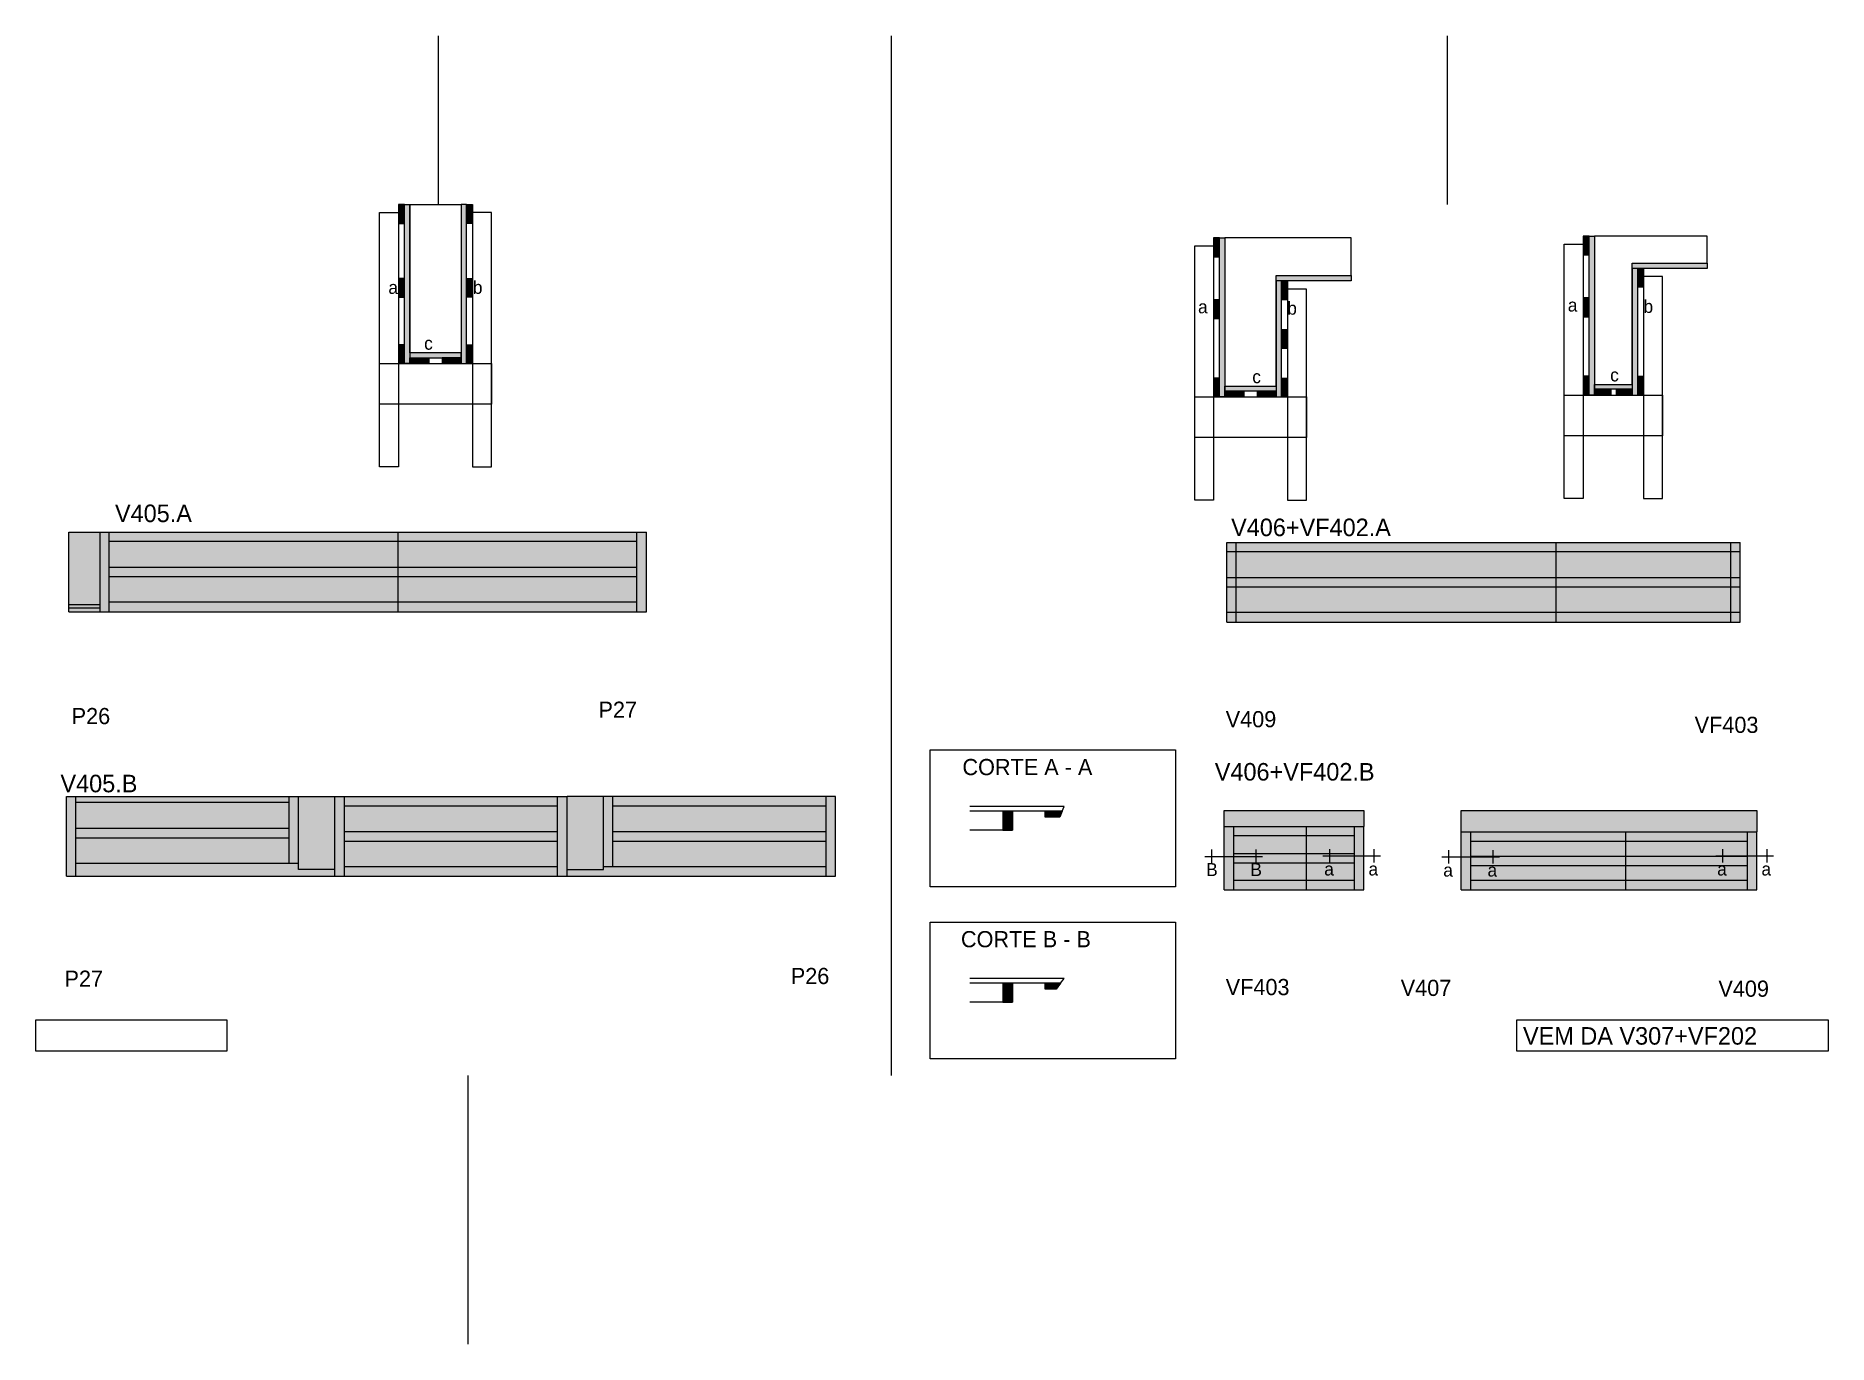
# Model space of a CAD drawing. Header units: metres. Extents: x 3211 to 4539, y 3741 to 4711.
import ezdxf

# ---------------------------------------------------------------- set-up
doc = ezdxf.new("R2010")
doc.units = ezdxf.units.M
for name, color, linetype in [('5', 7, 'Continuous'), ('CONCRETO', 7, 'Continuous'), ('COTA', 7, 'Continuous'), ('Cotas', 7, 'Continuous'), ('detalhes', 7, 'Continuous'), ('Hachura', 7, 'Continuous'), ('Madeira', 7, 'Continuous'), ('NOMENCLATURA', 7, 'Continuous'), ('Painéis', 7, 'Continuous'), ('REAPROVEITAMENTO', 7, 'Continuous'), ('SARR_2.2x7', 7, 'Continuous'), ('SARR_3.5x7', 7, 'Continuous'), ('SARR_EDITAR', 7, 'Continuous'), ('TEXTO PILAR', 7, 'Continuous'), ('Texto Seção', 7, 'Continuous')]:
    doc.layers.add(name, color=color, linetype=linetype)

msp = doc.modelspace()

# ---------------------------------------------------------------- hatches: boundary and pattern name
at = {"layer": 'COTA'}
h = msp.add_hatch(color=7, dxfattribs=at)
h.dxf.hatch_style = 1
h.paths.add_polyline_path([(3258.7, 4343.5), (3235.7, 4343.5), (3235.7, 4343.5), (3235.7, 4289.5), (3235.7, 4289.5), (3258.7, 4289.5), (3258.7, 4289.5), (3258.7, 4343.5), (3258.7, 4343.5)])
h = msp.add_hatch(color=7, dxfattribs=at)
h.dxf.hatch_style = 1
h.paths.add_polyline_path([(3432.9, 4147.4), (3405.9, 4147.4), (3405.9, 4093.4), (3432.9, 4093.4), (3432.9, 4147.4)])
h = msp.add_hatch(color=7, dxfattribs=at)
h.dxf.hatch_style = 1
h.paths.add_polyline_path([(3631.9, 4145.2), (3631.9, 4147.4), (3604.9, 4147.4), (3604.9, 4093.4), (3631.9, 4093.4), (3631.9, 4145.2)])
h = msp.add_hatch(color=7, dxfattribs=at)
h.dxf.hatch_style = 1
h.paths.add_polyline_path([(4195.4, 4137.2), (4091.9, 4137.2), (4091.9, 4125.2), (4195.4, 4125.2), (4195.4, 4137.2)])
h = msp.add_hatch(color=7, dxfattribs=at)
h.dxf.hatch_style = 1
h.paths.add_polyline_path([(4486.6, 4137.2), (4267.6, 4137.2), (4267.6, 4121.2), (4486.6, 4121.2), (4486.6, 4137.2)])
at = {"layer": 'Hachura'}
h = msp.add_hatch(color=7, dxfattribs=at)
h.dxf.hatch_style = 1
h.paths.add_polyline_path([(3480, 4572.4), (3484.4, 4572.4), (3484.4, 4572.4), (3484.4, 4586.4), (3484.4, 4586.4), (3480, 4586.4), (3480, 4586.4), (3480, 4572.4)])
h = msp.add_hatch(color=7, dxfattribs=at)
h.dxf.hatch_style = 1
h.paths.add_polyline_path([(3488.4, 4586.4), (3484.4, 4586.4), (3484.4, 4586.4), (3484.4, 4468.4), (3484.4, 4468.4), (3488.4, 4468.4), (3488.4, 4468.4), (3488.4, 4586.4), (3488.4, 4586.4)])
h = msp.add_hatch(color=7, dxfattribs=at)
h.dxf.hatch_style = 1
h.paths.add_polyline_path([(3530.4, 4586.4), (3526.4, 4586.4), (3526.4, 4586.4), (3526.4, 4468.4), (3526.4, 4468.4), (3530.4, 4468.4), (3530.4, 4468.4), (3530.4, 4586.4), (3530.4, 4586.4)])
h = msp.add_hatch(color=7, dxfattribs=at)
h.dxf.hatch_style = 1
h.paths.add_polyline_path([(3534.8, 4572.4), (3530.4, 4572.4), (3530.4, 4572.4), (3530.4, 4586.4), (3530.4, 4586.4), (3534.8, 4586.4), (3534.8, 4586.4), (3534.8, 4572.4)])
h = msp.add_hatch(color=7, dxfattribs=at)
h.dxf.hatch_style = 1
h.paths.add_polyline_path([(4084, 4547.7), (4088.4, 4547.7), (4088.4, 4547.7), (4088.4, 4561.7), (4088.4, 4561.7), (4084, 4561.7), (4084, 4561.7), (4084, 4547.7)])
h = msp.add_hatch(color=7, dxfattribs=at)
h.dxf.hatch_style = 1
h.paths.add_polyline_path([(4088.4, 4561.7), (4092.4, 4561.7), (4092.4, 4561.7), (4092.4, 4443.7), (4092.4, 4443.7), (4088.4, 4443.7), (4088.4, 4443.7), (4088.4, 4561.7), (4088.4, 4561.7)])
h = msp.add_hatch(color=7, dxfattribs=at)
h.dxf.hatch_style = 1
h.paths.add_polyline_path([(4357.9, 4549), (4362.3, 4549), (4362.3, 4549), (4362.3, 4563), (4362.3, 4563), (4357.9, 4563), (4357.9, 4563), (4357.9, 4549)])
h = msp.add_hatch(color=7, dxfattribs=at)
h.dxf.hatch_style = 1
h.paths.add_polyline_path([(4362.3, 4563), (4366.3, 4563), (4366.3, 4563), (4366.3, 4445), (4366.3, 4445), (4362.3, 4445), (4362.3, 4445), (4362.3, 4563), (4362.3, 4563)])
h = msp.add_hatch(color=7, dxfattribs=at)
h.dxf.hatch_style = 1
h.paths.add_polyline_path([(4394.3, 4539), (4394.3, 4543), (4394.3, 4543), (4449.9, 4543), (4449.9, 4543), (4449.9, 4539), (4449.9, 4539), (4394.3, 4539)])
h = msp.add_hatch(color=7, dxfattribs=at)
h.dxf.hatch_style = 1
h.paths.add_polyline_path([(3480, 4517.6), (3484.4, 4517.6), (3484.4, 4517.6), (3484.4, 4531.6), (3484.4, 4531.6), (3480, 4531.6), (3480, 4531.6), (3480, 4517.6)])
h = msp.add_hatch(color=7, dxfattribs=at)
h.dxf.hatch_style = 1
h.paths.add_polyline_path([(3534.8, 4517.6), (3530.4, 4517.6), (3530.4, 4517.6), (3530.4, 4531.6), (3530.4, 4531.6), (3534.8, 4531.6), (3534.8, 4531.6), (3534.8, 4517.6)])
h = msp.add_hatch(color=7, dxfattribs=at)
h.dxf.hatch_style = 1
h.paths.add_polyline_path([(4130.4, 4529.7), (4130.4, 4533.7), (4130.4, 4533.7), (4186, 4533.7), (4186, 4533.7), (4186, 4529.7), (4186, 4529.7), (4130.4, 4529.7)])
h = msp.add_hatch(color=7, dxfattribs=at)
h.dxf.hatch_style = 1
h.paths.add_polyline_path([(4134.4, 4529.7), (4130.4, 4529.7), (4130.4, 4529.7), (4130.4, 4443.7), (4130.4, 4443.7), (4134.4, 4443.7), (4134.4, 4443.7), (4134.4, 4529.7), (4134.4, 4529.7)])
h = msp.add_hatch(color=7, dxfattribs=at)
h.dxf.hatch_style = 1
h.paths.add_polyline_path([(4138.8, 4515.7), (4134.4, 4515.7), (4134.4, 4515.7), (4134.4, 4529.7), (4134.4, 4529.7), (4138.8, 4529.7), (4138.8, 4529.7), (4138.8, 4515.7)])
h = msp.add_hatch(color=7, dxfattribs=at)
h.dxf.hatch_style = 1
h.paths.add_polyline_path([(4398.3, 4539), (4394.3, 4539), (4394.3, 4539), (4394.3, 4445), (4394.3, 4445), (4398.3, 4445), (4398.3, 4445), (4398.3, 4539), (4398.3, 4539)])
h = msp.add_hatch(color=7, dxfattribs=at)
h.dxf.hatch_style = 1
h.paths.add_polyline_path([(4402.7, 4525), (4398.3, 4525), (4398.3, 4525), (4398.3, 4539), (4398.3, 4539), (4402.7, 4539), (4402.7, 4539), (4402.7, 4525)])
h = msp.add_hatch(color=7, dxfattribs=at)
h.dxf.hatch_style = 1
h.paths.add_polyline_path([(4357.9, 4503.1), (4362.3, 4503.1), (4362.3, 4503.1), (4362.3, 4517.1), (4362.3, 4517.1), (4357.9, 4517.1), (4357.9, 4517.1), (4357.9, 4503.1)])
h = msp.add_hatch(color=7, dxfattribs=at)
h.dxf.hatch_style = 1
h.paths.add_polyline_path([(4084, 4501.8), (4088.4, 4501.8), (4088.4, 4501.8), (4088.4, 4515.8), (4088.4, 4515.8), (4084, 4515.8), (4084, 4515.8), (4084, 4501.8)])
h = msp.add_hatch(color=7, dxfattribs=at)
h.dxf.hatch_style = 1
h.paths.add_polyline_path([(4138.8, 4479.7), (4134.4, 4479.7), (4134.4, 4479.7), (4134.4, 4493.7), (4134.4, 4493.7), (4138.8, 4493.7), (4138.8, 4493.7), (4138.8, 4479.7)])
h = msp.add_hatch(color=7, dxfattribs=at)
h.dxf.hatch_style = 1
h.paths.add_polyline_path([(3480, 4468.4), (3484.4, 4468.4), (3484.4, 4468.4), (3484.4, 4482.4), (3484.4, 4482.4), (3480, 4482.4), (3480, 4482.4), (3480, 4468.4)])
h = msp.add_hatch(color=7, dxfattribs=at)
h.dxf.hatch_style = 1
h.paths.add_polyline_path([(3526.4, 4472.8), (3526.4, 4476.4), (3526.4, 4476.4), (3488.4, 4476.4), (3488.4, 4476.4), (3488.4, 4472.8), (3488.4, 4472.8), (3526.4, 4472.8)])
h = msp.add_hatch(color=7, dxfattribs=at)
h.dxf.hatch_style = 1
h.paths.add_polyline_path([(3534.8, 4468.4), (3530.4, 4468.4), (3530.4, 4468.4), (3530.4, 4482.4), (3530.4, 4482.4), (3534.8, 4482.4), (3534.8, 4482.4), (3534.8, 4468.4)])
h = msp.add_hatch(color=7, dxfattribs=at)
h.dxf.hatch_style = 1
h.paths.add_polyline_path([(3488.4, 4468.4), (3488.4, 4472.8), (3488.4, 4472.8), (3502.4, 4472.8), (3502.4, 4472.8), (3502.4, 4468.4), (3502.4, 4468.4), (3488.4, 4468.4)])
h = msp.add_hatch(color=7, dxfattribs=at)
h.dxf.hatch_style = 1
h.paths.add_polyline_path([(3526.4, 4468.4), (3526.4, 4472.8), (3526.4, 4472.8), (3512.4, 4472.8), (3512.4, 4472.8), (3512.4, 4468.4), (3512.4, 4468.4), (3526.4, 4468.4)])
h = msp.add_hatch(color=7, dxfattribs=at)
h.dxf.hatch_style = 1
h.paths.add_polyline_path([(4084, 4443.7), (4088.4, 4443.7), (4088.4, 4443.7), (4088.4, 4457.7), (4088.4, 4457.7), (4084, 4457.7), (4084, 4457.7), (4084, 4443.7)])
h = msp.add_hatch(color=7, dxfattribs=at)
h.dxf.hatch_style = 1
h.paths.add_polyline_path([(4092.4, 4448.1), (4092.4, 4451.7), (4092.4, 4451.7), (4130.4, 4451.7), (4130.4, 4451.7), (4130.4, 4448.1), (4130.4, 4448.1), (4092.4, 4448.1)])
h = msp.add_hatch(color=7, dxfattribs=at)
h.dxf.hatch_style = 1
h.paths.add_polyline_path([(4138.8, 4443.7), (4134.4, 4443.7), (4134.4, 4443.7), (4134.4, 4457.7), (4134.4, 4457.7), (4138.8, 4457.7), (4138.8, 4457.7), (4138.8, 4443.7)])
h = msp.add_hatch(color=7, dxfattribs=at)
h.dxf.hatch_style = 1
h.paths.add_polyline_path([(4357.9, 4445), (4362.3, 4445), (4362.3, 4445), (4362.3, 4459), (4362.3, 4459), (4357.9, 4459), (4357.9, 4459), (4357.9, 4445)])
h = msp.add_hatch(color=7, dxfattribs=at)
h.dxf.hatch_style = 1
h.paths.add_polyline_path([(4366.3, 4449.4), (4366.3, 4453), (4366.3, 4453), (4394.3, 4453), (4394.3, 4453), (4394.3, 4449.4), (4394.3, 4449.4), (4366.3, 4449.4)])
h = msp.add_hatch(color=7, dxfattribs=at)
h.dxf.hatch_style = 1
h.paths.add_polyline_path([(4402.7, 4445), (4398.3, 4445), (4398.3, 4445), (4398.3, 4459), (4398.3, 4459), (4402.7, 4459), (4402.7, 4459), (4402.7, 4445)])
h = msp.add_hatch(color=7, dxfattribs=at)
h.dxf.hatch_style = 1
h.paths.add_polyline_path([(4092.4, 4443.7), (4092.4, 4448.1), (4092.4, 4448.1), (4106.4, 4448.1), (4106.4, 4448.1), (4106.4, 4443.7), (4106.4, 4443.7), (4092.4, 4443.7)])
h = msp.add_hatch(color=7, dxfattribs=at)
h.dxf.hatch_style = 1
h.paths.add_polyline_path([(4130.4, 4443.7), (4130.4, 4448.1), (4130.4, 4448.1), (4116.4, 4448.1), (4116.4, 4448.1), (4116.4, 4443.7), (4116.4, 4443.7), (4130.4, 4443.7)])
h = msp.add_hatch(color=7, dxfattribs=at)
h.dxf.hatch_style = 1
h.paths.add_polyline_path([(4366.3, 4445), (4366.3, 4449.4), (4366.3, 4449.4), (4378.3, 4449.4), (4378.3, 4449.4), (4378.3, 4445), (4378.3, 4445), (4366.3, 4445)])
h = msp.add_hatch(color=7, dxfattribs=at)
h.dxf.hatch_style = 1
h.paths.add_polyline_path([(4394.3, 4445), (4394.3, 4449.4), (4394.3, 4449.4), (4382.3, 4449.4), (4382.3, 4449.4), (4382.3, 4445), (4382.3, 4445), (4394.3, 4445)])
h = msp.add_hatch(color=7, dxfattribs=at)
h.dxf.hatch_style = 1
h.paths.add_polyline_path([(3934.9, 4136.5), (3927.9, 4136.5), (3927.9, 4122.5), (3934.9, 4122.5), (3934.9, 4136.5)])
h = msp.add_hatch(color=7, dxfattribs=at)
h.dxf.hatch_style = 1
h.paths.add_polyline_path([(3971.8, 4136.5), (3970, 4132.1), (3970, 4132.1), (3959.2, 4132.1), (3959.2, 4132.1), (3959.2, 4136.5), (3959.2, 4136.5), (3971.8, 4136.5)])
h = msp.add_hatch(color=7, dxfattribs=at)
h.dxf.hatch_style = 1
h.paths.add_polyline_path([(3934.9, 4009), (3927.9, 4009), (3927.9, 3995), (3934.9, 3995), (3934.9, 4009)])
h = msp.add_hatch(color=7, dxfattribs=at)
h.dxf.hatch_style = 1
h.paths.add_polyline_path([(3970.6, 4009), (3967.4, 4004.6), (3967.4, 4004.6), (3959.2, 4004.6), (3959.2, 4004.6), (3959.2, 4009), (3959.2, 4009), (3970.6, 4009)])
at = {"layer": 'REAPROVEITAMENTO'}
h = msp.add_hatch(color=7, dxfattribs=at)
h.dxf.hatch_style = 1
h.paths.add_polyline_path([(3258.7, 4289.5), (3235.7, 4289.5), (3235.7, 4289.5), (3235.7, 4284.5), (3235.7, 4284.5), (3479.7, 4284.5), (3479.7, 4284.5), (3479.7, 4343.5), (3479.7, 4343.5), (3258.7, 4343.5), (3258.7, 4343.5), (3258.7, 4289.5), (3258.7, 4289.5)])
h = msp.add_hatch(color=7, dxfattribs=at)
h.dxf.hatch_style = 1
h.paths.add_polyline_path([(3663.7, 4284.5), (3663.7, 4343.5), (3663.7, 4343.5), (3479.7, 4343.5), (3479.7, 4343.5), (3479.7, 4284.5), (3479.7, 4284.5), (3663.7, 4284.5)])
h = msp.add_hatch(color=7, dxfattribs=at)
h.dxf.hatch_style = 1
h.paths.add_polyline_path([(4474.3, 4276.8), (4474.3, 4335.8), (4474.3, 4335.8), (4093.8, 4335.8), (4093.8, 4335.8), (4093.8, 4276.8), (4093.8, 4276.8), (4474.3, 4276.8), (4474.3, 4276.8)])
h = msp.add_hatch(color=7, dxfattribs=at)
h.dxf.hatch_style = 1
h.paths.add_polyline_path([(3405.9, 4093.4), (3405.9, 4147.4), (3405.9, 4147.4), (3233.9, 4147.4), (3233.9, 4147.4), (3233.9, 4088.4), (3233.9, 4088.4), (3432.9, 4088.4), (3432.9, 4088.4), (3432.9, 4093.4), (3432.9, 4093.4), (3405.9, 4093.4)])
h = msp.add_hatch(color=7, dxfattribs=at)
h.dxf.hatch_style = 1
h.paths.add_polyline_path([(3604.9, 4088.4), (3604.9, 4147.4), (3604.9, 4147.4), (3432.9, 4147.4), (3432.9, 4147.4), (3432.9, 4088.4), (3432.9, 4088.4), (3604.9, 4088.4)])
h = msp.add_hatch(color=7, dxfattribs=at)
h.dxf.hatch_style = 1
h.paths.add_polyline_path([(3631.9, 4093.4), (3604.9, 4093.4), (3604.9, 4093.4), (3604.9, 4088.4), (3604.9, 4088.4), (3803.9, 4088.4), (3803.9, 4088.4), (3803.9, 4147.4), (3803.9, 4147.4), (3631.9, 4147.4), (3631.9, 4147.4), (3631.9, 4093.4)])
h = msp.add_hatch(color=7, dxfattribs=at)
h.dxf.hatch_style = 1
h.paths.add_polyline_path([(4195.4, 4078.2), (4195.4, 4125.2), (4195.4, 4125.2), (4091.9, 4125.2), (4091.9, 4125.2), (4091.9, 4078.2), (4091.9, 4078.2), (4195.4, 4078.2), (4195.4, 4078.2)])
h = msp.add_hatch(color=7, dxfattribs=at)
h.dxf.hatch_style = 1
h.paths.add_polyline_path([(4486.6, 4078.2), (4486.6, 4121.2), (4486.6, 4121.2), (4267.6, 4121.2), (4267.6, 4121.2), (4267.6, 4078.2), (4267.6, 4078.2), (4486.6, 4078.2)])

# ---------------------------------------------------------------- linework, layer by layer
at = {"color": 7, "lineweight": 25}
msp.add_line((3531.6, 3741.4), (3531.6, 3940.7), dxfattribs=at)
at = {"layer": 'CONCRETO', "color": 7, "lineweight": 25}
for points in [[(3488.4, 4586.4), (3488.4, 4586.4), (3526.4, 4586.4), (3526.4, 4558.4), (3526.4, 4558.4), (3526.4, 4476.4), (3488.4, 4476.4), (3488.4, 4586.4)], [(4186, 4533.7), (4186, 4561.7), (4092.4, 4561.7), (4092.4, 4533.7), (4092.4, 4533.7), (4092.4, 4451.7), (4130.4, 4451.7), (4130.4, 4533.7)], [(4449.9, 4543), (4449.9, 4563), (4366.3, 4563), (4366.3, 4535), (4366.3, 4535), (4366.3, 4453), (4394.3, 4453), (4394.3, 4543)]]:
    msp.add_lwpolyline(points, close=True, dxfattribs=at)
at = {"layer": 'COTA', "color": 7, "lineweight": 25}
for p, q in [((3845.2, 4711.4), (3845.2, 3940.7)), ((3235.7, 4289.5), (3235.7, 4343.5)), ((3235.7, 4343.5), (3258.7, 4343.5)), ((3405.9, 4147.4), (3432.9, 4147.4)), ((3631.9, 4147.4), (3604.9, 4147.4)), ((4091.9, 4125.2), (4091.9, 4137.2)), ((4091.9, 4137.2), (4195.4, 4137.2)), ((4195.4, 4137.2), (4195.4, 4125.2)), ((4267.6, 4121.2), (4267.6, 4137.2)), ((4267.6, 4137.2), (4486.6, 4137.2)), ((4486.6, 4137.2), (4486.6, 4121.2))]:
    msp.add_line(p, q, dxfattribs=at)
at = {"layer": 'Cotas', "color": 7, "lineweight": 25}
for points in [[(3873.9, 4182), (4055.8, 4182), (4055.8, 4080.6), (3873.9, 4080.6)], [(3873.9, 4054.4), (4055.8, 4054.4), (4055.8, 3953), (3873.9, 3953)]]:
    msp.add_lwpolyline(points, close=True, dxfattribs=at)
at = {"layer": 'Defpoints', "color": 7, "lineweight": 25}
for p, q in [((3509.6, 4586.4), (3509.6, 4711.4)), ((4257.3, 4586.4), (4257.3, 4711.4))]:
    msp.add_line(p, q, dxfattribs=at)
at = {"layer": 'Madeira', "color": 7, "lineweight": 25}
for points in [[(3480, 4572.4), (3484.4, 4572.4), (3484.4, 4586.4), (3480, 4586.4)], [(3534.8, 4572.4), (3530.4, 4572.4), (3530.4, 4586.4), (3534.8, 4586.4)], [(4084, 4547.7), (4088.4, 4547.7), (4088.4, 4561.7), (4084, 4561.7)], [(4357.9, 4549), (4362.3, 4549), (4362.3, 4563), (4357.9, 4563)], [(3480, 4517.6), (3484.4, 4517.6), (3484.4, 4531.6), (3480, 4531.6)], [(3534.8, 4517.6), (3530.4, 4517.6), (3530.4, 4531.6), (3534.8, 4531.6)], [(4138.8, 4515.7), (4134.4, 4515.7), (4134.4, 4529.7), (4138.8, 4529.7)], [(4402.7, 4525), (4398.3, 4525), (4398.3, 4539), (4402.7, 4539)], [(4357.9, 4503.1), (4362.3, 4503.1), (4362.3, 4517.1), (4357.9, 4517.1)], [(4084, 4501.8), (4088.4, 4501.8), (4088.4, 4515.8), (4084, 4515.8)], [(4138.8, 4479.7), (4134.4, 4479.7), (4134.4, 4493.7), (4138.8, 4493.7)], [(3480, 4468.4), (3484.4, 4468.4), (3484.4, 4482.4), (3480, 4482.4)], [(3534.8, 4468.4), (3530.4, 4468.4), (3530.4, 4482.4), (3534.8, 4482.4)], [(3488.4, 4468.4), (3488.4, 4472.8), (3502.4, 4472.8), (3502.4, 4468.4)], [(3526.4, 4468.4), (3526.4, 4472.8), (3512.4, 4472.8), (3512.4, 4468.4)], [(4084, 4443.7), (4088.4, 4443.7), (4088.4, 4457.7), (4084, 4457.7)], [(4138.8, 4443.7), (4134.4, 4443.7), (4134.4, 4457.7), (4138.8, 4457.7)], [(4357.9, 4445), (4362.3, 4445), (4362.3, 4459), (4357.9, 4459)], [(4402.7, 4445), (4398.3, 4445), (4398.3, 4459), (4402.7, 4459)], [(4092.4, 4443.7), (4092.4, 4448.1), (4106.4, 4448.1), (4106.4, 4443.7)], [(4130.4, 4443.7), (4130.4, 4448.1), (4116.4, 4448.1), (4116.4, 4443.7)], [(4366.3, 4445), (4366.3, 4449.4), (4378.3, 4449.4), (4378.3, 4445)], [(4394.3, 4445), (4394.3, 4449.4), (4382.3, 4449.4), (4382.3, 4445)], [(3934.9, 4122.5), (3934.9, 4136.5), (3927.9, 4136.5), (3927.9, 4122.5)], [(3959.2, 4136.5), (3971.8, 4136.5), (3970, 4132.1), (3959.2, 4132.1)], [(3934.9, 3995), (3934.9, 4009), (3927.9, 4009), (3927.9, 3995)], [(3959.2, 4009), (3970.6, 4009), (3967.4, 4004.6), (3959.2, 4004.6)]]:
    msp.add_lwpolyline(points, close=True, dxfattribs=at)
for points in [[(3934.9, 4136.5), (3934.9, 4122.5), (3903.4, 4122.5)], [(3934.9, 4009), (3934.9, 3995), (3903.4, 3995)]]:
    msp.add_lwpolyline(points, dxfattribs=at)
at = {"layer": 'NOMENCLATURA', "color": 7, "lineweight": 25}
for p, q in [((4082.5, 4108.1), (4082.5, 4098.1)), ((4115.3, 4108.1), (4115.3, 4098.1)), ((4170, 4108.5), (4170, 4098.6)), ((4202.8, 4108.5), (4202.8, 4098.6)), ((4258.2, 4107.7), (4258.2, 4097.8)), ((4291, 4107.7), (4291, 4097.8)), ((4461.2, 4108.5), (4461.2, 4098.6)), ((4494, 4108.5), (4494, 4098.6)), ((4077.5, 4103.1), (4120.3, 4103.1)), ((4165, 4103.6), (4207.8, 4103.6)), ((4253.2, 4102.8), (4296, 4102.8)), ((4456.2, 4103.6), (4499, 4103.6))]:
    msp.add_line(p, q, dxfattribs=at)
at = {"layer": 'Painéis', "color": 7, "lineweight": 25}
for p, q in [((3258.7, 4343.5), (3663.7, 4343.5)), ((3258.7, 4343.5), (3258.7, 4289.5)), ((3479.7, 4284.5), (3479.7, 4343.5)), ((3663.7, 4284.5), (3663.7, 4343.5)), ((4093.8, 4335.8), (4474.3, 4335.8)), ((4093.8, 4276.8), (4093.8, 4335.8)), ((4337.8, 4276.8), (4337.8, 4335.8)), ((4474.3, 4276.8), (4474.3, 4335.8)), ((3235.7, 4284.5), (3235.7, 4289.5)), ((3258.7, 4289.5), (3235.7, 4289.5)), ((3235.7, 4284.5), (3663.7, 4284.5)), ((4093.8, 4276.8), (4474.3, 4276.8)), ((3233.9, 4147.4), (3405.9, 4147.4)), ((3233.9, 4088.4), (3233.9, 4147.4)), ((3405.9, 4093.4), (3405.9, 4147.4)), ((3432.9, 4088.4), (3432.9, 4147.4)), ((3432.9, 4147.4), (3604.9, 4147.4)), ((3604.9, 4088.4), (3604.9, 4147.4)), ((3803.9, 4147.4), (3631.9, 4147.4)), ((3631.9, 4093.4), (3631.9, 4147.4)), ((3803.9, 4088.4), (3803.9, 4147.4)), ((3973.2, 4140.1), (3903.4, 4140.1)), ((3971.8, 4136.5), (3903.4, 4136.5)), ((3971.8, 4136.5), (3973.2, 4140.1)), ((4091.9, 4125.2), (4195.4, 4125.2)), ((4091.9, 4078.2), (4091.9, 4125.2)), ((4152.9, 4078.2), (4152.9, 4125.2)), ((4195.4, 4078.2), (4195.4, 4125.2)), ((4267.6, 4121.2), (4486.6, 4121.2)), ((4267.6, 4078.2), (4267.6, 4121.2)), ((4389.6, 4078.2), (4389.6, 4121.2)), ((4486.6, 4078.2), (4486.6, 4121.2)), ((3432.9, 4093.4), (3405.9, 4093.4)), ((3604.9, 4093.4), (3631.9, 4093.4)), ((3233.9, 4088.4), (3803.9, 4088.4)), ((4091.9, 4078.2), (4195.4, 4078.2)), ((4267.6, 4078.2), (4486.6, 4078.2)), ((3973.2, 4012.6), (3903.4, 4012.6)), ((3970.6, 4009), (3973.2, 4012.6)), ((3970.6, 4009), (3903.4, 4009))]:
    msp.add_line(p, q, dxfattribs=at)
for points in [[(3484.4, 4586.4), (3488.4, 4586.4), (3488.4, 4468.4), (3484.4, 4468.4)], [(3530.4, 4586.4), (3526.4, 4586.4), (3526.4, 4468.4), (3530.4, 4468.4)], [(4088.4, 4561.7), (4092.4, 4561.7), (4092.4, 4443.7), (4088.4, 4443.7)], [(4362.3, 4563), (4366.3, 4563), (4366.3, 4445), (4362.3, 4445)], [(4394.3, 4539), (4394.3, 4543), (4449.9, 4543), (4449.9, 4539)], [(4130.4, 4529.7), (4130.4, 4533.7), (4186, 4533.7), (4186, 4529.7)], [(4134.4, 4529.7), (4130.4, 4529.7), (4130.4, 4443.7), (4134.4, 4443.7)], [(4398.3, 4539), (4394.3, 4539), (4394.3, 4445), (4398.3, 4445)], [(3526.4, 4472.8), (3526.4, 4476.4), (3488.4, 4476.4), (3488.4, 4472.8)], [(4092.4, 4448.1), (4092.4, 4451.7), (4130.4, 4451.7), (4130.4, 4448.1)], [(4366.3, 4449.4), (4366.3, 4453), (4394.3, 4453), (4394.3, 4449.4)]]:
    msp.add_lwpolyline(points, close=True, dxfattribs=at)
at = {"layer": 'SARR_2.2x7', "color": 7, "lineweight": 25}
for p, q in [((3265.7, 4284.5), (3265.7, 4343.5)), ((3656.7, 4284.5), (3656.7, 4343.5)), ((3479.7, 4336.5), (3265.7, 4336.5)), ((3656.7, 4336.5), (3479.7, 4336.5)), ((4100.8, 4276.8), (4100.8, 4335.8)), ((4467.3, 4276.8), (4467.3, 4335.8)), ((3265.7, 4317.5), (3479.7, 4317.5)), ((3479.7, 4317.5), (3656.7, 4317.5)), ((4337.8, 4328.8), (4093.8, 4328.8)), ((4474.3, 4328.8), (4337.8, 4328.8)), ((3265.7, 4310.5), (3479.7, 4310.5)), ((3479.7, 4310.5), (3656.7, 4310.5)), ((4093.8, 4309.8), (4337.8, 4309.8)), ((4337.8, 4309.8), (4474.3, 4309.8)), ((3479.7, 4291.5), (3265.7, 4291.5)), ((3656.7, 4291.5), (3479.7, 4291.5)), ((4093.8, 4302.8), (4337.8, 4302.8)), ((4337.8, 4302.8), (4474.3, 4302.8)), ((4337.8, 4283.8), (4093.8, 4283.8)), ((4474.3, 4283.8), (4337.8, 4283.8)), ((3240.9, 4088.4), (3240.9, 4147.4)), ((3398.9, 4097.9), (3398.9, 4147.4)), ((3439.9, 4088.4), (3439.9, 4147.4)), ((3597.9, 4088.4), (3597.9, 4147.4)), ((3638.9, 4095.4), (3638.9, 4147.4)), ((3796.9, 4088.4), (3796.9, 4147.4)), ((3398.9, 4142.9), (3240.9, 4142.9)), ((3597.9, 4140.4), (3439.9, 4140.4)), ((3796.9, 4140.4), (3638.9, 4140.4)), ((3240.9, 4123.9), (3398.9, 4123.9)), ((3439.9, 4121.4), (3597.9, 4121.4)), ((3638.9, 4121.4), (3796.9, 4121.4)), ((4098.9, 4078.2), (4098.9, 4125.2)), ((4152.9, 4118.2), (4098.9, 4118.2)), ((4188.4, 4118.2), (4152.9, 4118.2)), ((4188.4, 4078.2), (4188.4, 4125.2)), ((4274.6, 4078.2), (4274.6, 4121.2)), ((4479.6, 4078.2), (4479.6, 4121.2)), ((3240.9, 4116.9), (3398.9, 4116.9)), ((3439.9, 4114.4), (3597.9, 4114.4)), ((3638.9, 4114.4), (3796.9, 4114.4)), ((4098.9, 4105.2), (4152.9, 4105.2)), ((4152.9, 4105.2), (4188.4, 4105.2)), ((4389.6, 4114.2), (4274.6, 4114.2)), ((4479.6, 4114.2), (4389.6, 4114.2)), ((3405.9, 4097.9), (3240.9, 4097.9)), ((3597.9, 4095.4), (3439.9, 4095.4)), ((3796.9, 4095.4), (3631.9, 4095.4)), ((4098.9, 4098.2), (4152.9, 4098.2)), ((4152.9, 4098.2), (4188.4, 4098.2)), ((4274.6, 4103.2), (4389.6, 4103.2)), ((4274.6, 4096.2), (4389.6, 4096.2)), ((4389.6, 4103.2), (4479.6, 4103.2)), ((4389.6, 4096.2), (4479.6, 4096.2)), ((4152.9, 4085.2), (4098.9, 4085.2)), ((4188.4, 4085.2), (4152.9, 4085.2)), ((4389.6, 4085.2), (4274.6, 4085.2)), ((4479.6, 4085.2), (4389.6, 4085.2))]:
    msp.add_line(p, q, dxfattribs=at)
at = {"layer": 'SARR_3.5x7', "color": 7, "lineweight": 25}
for points in [[(3466, 4580.4), (3480, 4580.4), (3480, 4392), (3466, 4392)], [(3548.8, 4580.4), (3534.8, 4580.4), (3534.8, 4392), (3548.8, 4392)], [(4070, 4555.7), (4084, 4555.7), (4084, 4367.2), (4070, 4367.2)], [(4343.9, 4557), (4357.9, 4557), (4357.9, 4368.5), (4343.9, 4368.5)], [(4416.7, 4533), (4402.7, 4533), (4402.7, 4368.5), (4416.7, 4368.5)], [(4152.8, 4523.7), (4138.8, 4523.7), (4138.8, 4367.2), (4152.8, 4367.2)], [(3466, 4468.4), (3548.8, 4468.4), (3548.8, 4438.4), (3466, 4438.4)], [(4070, 4443.7), (4152.8, 4443.7), (4152.8, 4413.6), (4070, 4413.6)], [(4343.9, 4445), (4416.7, 4445), (4416.7, 4414.9), (4343.9, 4414.9)]]:
    msp.add_lwpolyline(points, close=True, dxfattribs=at)
at = {"layer": 'SARR_EDITAR', "color": 7, "lineweight": 25}
for p, q in [((3258.7, 4287), (3235.7, 4287)), ((3258.7, 4289.5), (3258.7, 4284.5))]:
    msp.add_line(p, q, dxfattribs=at)
at = {"layer": 'Texto Seção', "color": 7, "lineweight": 25}
for points in [[(3211.3, 3981.9), (3352.7, 3981.9), (3352.7, 3958.7), (3211.3, 3958.7)], [(4308.8, 3981.9), (4539.4, 3981.9), (4539.4, 3958.7), (4308.8, 3958.7)]]:
    msp.add_lwpolyline(points, close=True, dxfattribs=at)

# ---------------------------------------------------------------- texts
at = {"layer": '5', "color": 7, "lineweight": 25}
for s, p in [('P26', (3237.8, 4201.1)), ('P27', (3628.2, 4205.8)), ('V409', (4093, 4198.8)), ('VF403', (4440.5, 4194.6)), ('P27', (3232.5, 4006.4)), ('P26', (3770.7, 4008.4)), ('VF403', (4093, 4000.2)), ('V407', (4222.7, 3999.6)), ('V409', (4458.1, 3999))]:
    msp.add_text(s, height=12, dxfattribs=at).set_placement(p)
at = {"layer": 'detalhes', "color": 7, "lineweight": 25}
for s, p in [('b', (3535.1, 4520.1)), ('a', (3472.5, 4520.1)), ('b', (4402.6, 4506)), ('a', (4072.5, 4505.7)), ('b', (4138.6, 4504.7)), ('a', (4346.5, 4507)), ('c', (3499, 4478.7)), ('c', (4377.9, 4455.2)), ('c', (4112.7, 4453.9)), ('B', (4078.5, 4088.5)), ('B', (4111.3, 4088.5)), ('a', (4166, 4088.9)), ('a', (4198.8, 4088.9)), ('a', (4254.2, 4088.1)), ('a', (4287, 4088.1)), ('a', (4457.2, 4088.9)), ('a', (4490, 4088.9))]:
    msp.add_text(s, height=9.6, dxfattribs=at).set_placement(p)
at = {"layer": 'TEXTO PILAR', "color": 7, "lineweight": 25}
for s, p in [('CORTE A - A', (3897.9, 4163.3)), ('CORTE B - B', (3896.8, 4035.7))]:
    msp.add_text(s, height=12, dxfattribs=at).set_placement(p)
at = {"layer": 'Texto Seção', "color": 7, "lineweight": 25}
for s, p in [('V405.A', (3269.9, 4350.9)), ('V406+VF402.A', (4097, 4340.5)), ('V406+VF402.B', (4084.9, 4159.3)), ('V405.B', (3229.5, 4150.6)), ('VEM DA V307+VF202', (4313.3, 3963.5))]:
    msp.add_text(s, height=13, dxfattribs=at).set_placement(p)

doc.saveas('drawing.dxf')
